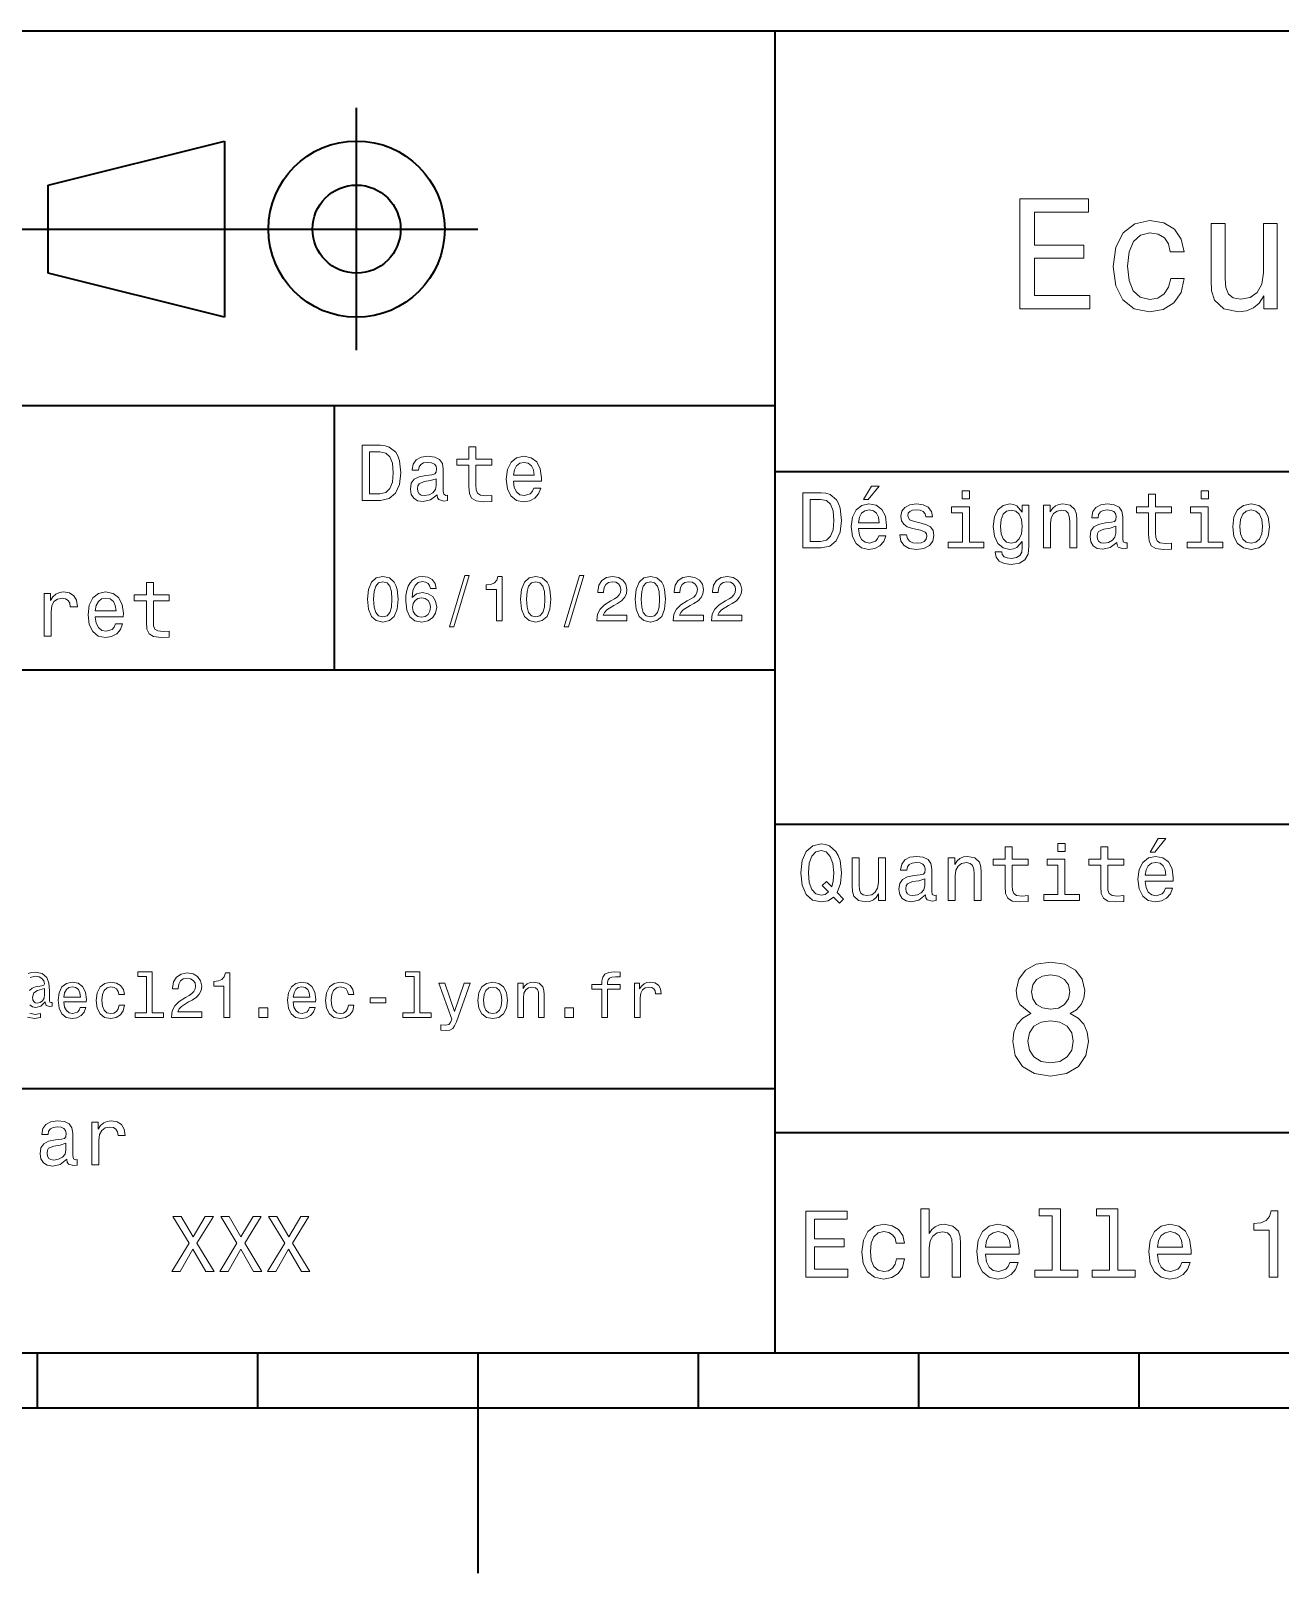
# Model space of a CAD drawing. Extents: x 0 to 297, y 0 to 210.
# Drawn here: x 128.2 to 184.9, y 0 to 70 of the extents above; entities that cross this region are included whole.
import ezdxf

# ---------------------------------------------------------------- set-up
doc = ezdxf.new("R2010")
doc.units = 0

msp = doc.modelspace()

# ---------------------------------------------------------------- linework, layer by layer
at = {"color": 7, "lineweight": 35}
for p, q in [((97, 70), (287, 70)), ((162, 10), (162, 70)), ((127.5, 61), (148.5, 61)), ((97, 53), (162, 53)), ((162, 50), (287, 50)), ((97, 41), (162, 41)), ((162, 34), (287, 34)), ((97, 22), (162, 22)), ((162, 20), (287, 20)), ((10, 10), (287, 10)), ((97, 10), (287, 10)), ((98.5, 7.5), (198.5, 7.5))]:
    msp.add_line(p, q, dxfattribs=at)
at = {"color": 7, "lineweight": 35, "ltscale": 0.275}
msp.add_line((143, 55.5), (143, 66.5), dxfattribs=at)
at = {"color": 7, "lineweight": 35, "ltscale": 0.206155}
for p, q in [((129, 63), (137, 65)), ((137, 57), (129, 59))]:
    msp.add_line(p, q, dxfattribs=at)
at = {"color": 7, "lineweight": 35, "ltscale": 0.2}
msp.add_line((137, 65), (137, 57), dxfattribs=at)
at = {"color": 7, "lineweight": 35, "ltscale": 0.1}
msp.add_line((129, 59), (129, 63), dxfattribs=at)
at = {"color": 7, "lineweight": 35, "ltscale": 0.3}
msp.add_line((142, 41), (142, 53), dxfattribs=at)
at = {"color": 7, "lineweight": 35, "ltscale": 0.0625}
for p, q in [((128.5, 10), (128.5, 7.5)), ((138.5, 10), (138.5, 7.5)), ((158.5, 10), (158.5, 7.5)), ((168.5, 10), (168.5, 7.5)), ((178.5, 10), (178.5, 7.5))]:
    msp.add_line(p, q, dxfattribs=at)
at = {"color": 7, "lineweight": 35, "ltscale": 0.25}
msp.add_line((148.5, 10), (148.5, 0), dxfattribs=at)
at = {"color": 7, "lineweight": 13}
for points in [[(173.109512, 57.381123), (176.279541, 57.381123), (176.279541, 57.986309), (173.772339, 57.986309), (173.772339, 59.679394), (176.005768, 59.679394), (176.005768, 60.277374), (173.772339, 60.277374), (173.772339, 61.775936), (176.221893, 61.775936), (176.221893, 62.381123), (173.109512, 62.381123)], [(179.932281, 59.967579), (180.559082, 59.967579), (180.429398, 60.543945), (180.119598, 60.997837), (179.636887, 61.278816), (179.010086, 61.386887), (178.318436, 61.242794), (177.792511, 60.839336), (177.46109, 60.183716), (177.345825, 59.304752), (177.453888, 58.432995), (177.778091, 57.78458), (178.289627, 57.381123), (178.988464, 57.244236), (179.608063, 57.352303), (180.090775, 57.6549), (180.42218, 58.130402), (180.566284, 58.764408), (179.96109, 58.764408), (179.853027, 58.36095), (179.651291, 58.058357), (179.363113, 57.871037), (179.010086, 57.8134), (178.570602, 57.907059), (178.253601, 58.195244), (178.059082, 58.663544), (177.994232, 59.326366), (178.059082, 59.974781), (178.260803, 60.443081), (178.585007, 60.731266), (179.010086, 60.83213), (179.38472, 60.767288), (179.66571, 60.601585), (179.853027, 60.327808)], [(184.788177, 61.25), (184.154175, 61.25), (184.154175, 59.016571), (184.082123, 58.497837), (183.873199, 58.123196), (183.548996, 57.892651), (183.123917, 57.820602), (182.785294, 57.878242), (182.569168, 58.051151), (182.446686, 58.346542), (182.417862, 58.764408), (182.417862, 61.25), (181.783859, 61.25), (181.783859, 58.706772), (181.805481, 58.195244), (181.942368, 57.770172), (182.360229, 57.381123), (183.030258, 57.244236), (183.390488, 57.294666), (183.700287, 57.424351), (183.966858, 57.647694), (184.182999, 57.971901), (184.182999, 57.381123), (184.788177, 57.381123)], [(144.080688, 51.190563), (143.248566, 51.190563), (143.248566, 48.690563), (144.080688, 48.690563), (144.473343, 48.769814), (144.765137, 49.011169), (144.945251, 49.40382), (145.010086, 49.940563), (144.952454, 50.488113), (144.880402, 50.70425), (144.779541, 50.877163), (144.487747, 51.111313), (144.296829, 51.168949)], [(148.100861, 50.289986), (148.100861, 49.320965), (148.122482, 49.007565), (148.223343, 48.791428), (148.425079, 48.665348), (148.767288, 48.62212), (149.141937, 48.640129), (149.141937, 48.913906), (148.868149, 48.892292), (148.619598, 48.921112), (148.486313, 49.011169), (148.42868, 49.162464), (148.417862, 49.375), (148.417862, 50.289986), (149.141937, 50.289986), (149.141937, 50.560158), (148.417862, 50.560158), (148.417862, 51.125721), (148.100861, 51.125721), (148.100861, 50.560158), (147.553314, 50.560158), (147.553314, 50.289986)], [(144.055481, 50.891571), (144.329254, 50.837536), (144.516571, 50.671829), (144.628235, 50.376442), (144.664261, 49.940563), (144.624634, 49.519093), (144.51297, 49.223705), (144.322052, 49.047192), (144.055481, 48.989555), (143.583572, 48.989555), (143.583572, 50.891571)], [(146.656342, 48.942726), (146.656342, 48.931919), (146.674347, 48.809441), (146.728394, 48.722984), (146.955338, 48.654541), (147.131851, 48.683357), (147.131851, 48.928314), (147.056198, 48.917507), (146.955338, 48.96434), (146.937317, 49.108429), (146.937317, 50.109871), (146.894089, 50.365635), (146.768005, 50.54575), (146.548264, 50.65382), (146.23848, 50.693443), (145.935883, 50.650219), (145.71254, 50.52774), (145.572052, 50.336815), (145.525223, 50.084656), (145.525223, 50.063042), (145.809799, 50.063042), (145.835022, 50.21434), (145.914261, 50.322407), (146.043945, 50.387249), (146.227661, 50.412464), (146.404175, 50.394455), (146.530258, 50.34042), (146.605911, 50.246758), (146.631119, 50.117077), (146.616714, 49.965778), (146.559082, 49.890129), (146.414978, 49.854107), (146.144806, 49.825291), (145.835022, 49.760448), (145.61528, 49.645176), (145.485596, 49.465057), (145.445969, 49.19849), (145.481995, 48.960735), (145.593658, 48.784222), (145.773773, 48.67255), (146.022339, 48.632927), (146.357346, 48.708576)], [(150.121765, 49.565922), (151.389771, 49.565922), (151.393372, 49.713619), (151.335739, 50.127884), (151.177231, 50.437683), (150.925079, 50.625), (150.590057, 50.693443), (150.262253, 50.621399), (150.010086, 50.41967), (149.847977, 50.091862), (149.790344, 49.659584), (149.844376, 49.216499), (150.006485, 48.892292), (150.255051, 48.690563), (150.579254, 48.62212), (150.860229, 48.668949), (151.090775, 48.791428), (151.260086, 48.98595), (151.357346, 49.245319), (151.043945, 49.245319), (150.979111, 49.101227), (150.885452, 48.993156), (150.618881, 48.9067), (150.413544, 48.946327), (150.258652, 49.072407), (150.157776, 49.27774), (150.121765, 49.555115)], [(150.121765, 49.832493), (150.161377, 50.081055), (150.258652, 50.264771), (150.406342, 50.376442), (150.600861, 50.416069), (150.791794, 50.376442), (150.939484, 50.264771), (151.029541, 50.081055), (151.061966, 49.832493)], [(146.620316, 49.367798), (146.577087, 49.180477), (146.461823, 49.036385), (146.28891, 48.942726), (146.07637, 48.910305), (145.939484, 48.928314), (145.842224, 48.98595), (145.780975, 49.086815), (145.76297, 49.227306), (145.777374, 49.353386), (145.835022, 49.443443), (146.065567, 49.544312), (146.357346, 49.587536), (146.620316, 49.673992)], [(164.080688, 49.030979), (163.248566, 49.030979), (163.248566, 46.530979), (164.080688, 46.530979), (164.473343, 46.610229), (164.765137, 46.851585), (164.945251, 47.244236), (165.010086, 47.780979), (164.952454, 48.328529), (164.880402, 48.544666), (164.779541, 48.717579), (164.487747, 48.951729), (164.296829, 49.009365)], [(166.004318, 48.728386), (166.216858, 48.728386), (166.717575, 49.340778), (166.364548, 49.340778)], [(170.824203, 49.117435), (170.489197, 49.117435), (170.489197, 48.757202), (170.824203, 48.757202)], [(181.667145, 49.117435), (181.332138, 49.117435), (181.332138, 48.757202), (181.667145, 48.757202)], [(164.055481, 48.731987), (164.329254, 48.677952), (164.516571, 48.512245), (164.628235, 48.216858), (164.664261, 47.780979), (164.624634, 47.359509), (164.51297, 47.064121), (164.322052, 46.887608), (164.055481, 46.829971), (163.583572, 46.829971), (163.583572, 48.731987)], [(165.784576, 47.406338), (167.052597, 47.406338), (167.056198, 47.554035), (166.998566, 47.9683), (166.840057, 48.278099), (166.587891, 48.465416), (166.252884, 48.533859), (165.925079, 48.461815), (165.672913, 48.260086), (165.510803, 47.932278), (165.453171, 47.5), (165.507202, 47.056915), (165.669312, 46.732708), (165.917862, 46.530979), (166.242081, 46.462536), (166.523056, 46.509365), (166.753601, 46.631844), (166.922913, 46.826366), (167.020172, 47.085735), (166.706772, 47.085735), (166.641937, 46.941643), (166.548264, 46.833572), (166.281708, 46.747116), (166.07637, 46.786743), (165.921463, 46.912823), (165.820602, 47.118156), (165.784576, 47.395531)], [(168.623199, 47.658501), (168.317001, 47.730545), (168.090057, 47.8134), (168.014404, 47.982708), (168.036026, 48.101585), (168.111664, 48.188038), (168.234146, 48.242073), (168.41066, 48.263687), (168.579971, 48.242073), (168.713257, 48.177231), (168.799713, 48.079971), (168.835739, 47.950287), (169.145538, 47.950287), (169.145538, 47.957493), (169.091492, 48.191643), (168.943802, 48.375359), (168.713257, 48.490635), (168.41066, 48.533859), (168.104462, 48.490635), (167.881119, 48.371758), (167.740631, 48.195244), (167.697403, 47.971901), (167.729828, 47.755764), (167.830688, 47.604465), (167.996399, 47.496399), (168.237747, 47.42075), (168.590775, 47.334293), (168.806915, 47.244236), (168.864548, 47.172188), (168.886169, 47.064121), (168.853745, 46.930836), (168.767288, 46.829971), (168.626801, 46.765129), (168.439484, 46.743515), (168.241348, 46.765129), (168.09726, 46.840778), (168, 46.963257), (167.960373, 47.132565), (167.654175, 47.132565), (167.704605, 46.844379), (167.85231, 46.635445), (168.086456, 46.509365), (168.41066, 46.462536), (168.749283, 46.509365), (168.997833, 46.635445), (169.149139, 46.837173), (169.203171, 47.100143), (169.163544, 47.327087), (169.05188, 47.481987), (168.868149, 47.582851)], [(170.8134, 46.79755), (170.8134, 48.400574), (169.999283, 48.400574), (169.999283, 48.130402), (170.496399, 48.130402), (170.496399, 46.79755), (169.847977, 46.79755), (169.847977, 46.530979), (171.469025, 46.530979), (171.469025, 46.79755)], [(173.518738, 46.617435), (173.518738, 48.465416), (173.216141, 48.465416), (173.216141, 48.152016), (172.967575, 48.4366), (172.816284, 48.508644), (172.646973, 48.533859), (172.340775, 48.461815), (172.103027, 48.260086), (171.94812, 47.935879), (171.894089, 47.5), (171.94812, 47.060516), (172.103027, 46.736309), (172.340775, 46.530979), (172.646973, 46.462536), (172.819885, 46.487751), (172.963974, 46.552593), (173.216141, 46.826366), (173.216141, 46.552593), (173.187317, 46.336456), (173.108063, 46.181557), (172.956772, 46.091499), (172.729828, 46.059078), (172.531708, 46.080692), (172.391205, 46.134727), (172.30835, 46.228386), (172.283142, 46.354465), (171.976944, 46.354465), (171.976944, 46.340057), (172.023773, 46.109509), (172.167862, 45.9366), (172.398407, 45.824928), (172.711823, 45.785301), (173.086456, 45.839336), (173.335022, 45.990635), (173.47551, 46.253601)], [(174.181549, 46.530979), (174.498566, 46.530979), (174.498566, 47.647694), (174.530975, 47.903458), (174.635452, 48.090778), (174.797546, 48.206051), (175.013687, 48.249279), (175.1866, 48.213257), (175.294662, 48.115993), (175.348709, 47.953888), (175.366714, 47.737751), (175.366714, 46.530979), (175.683716, 46.530979), (175.683716, 47.802593), (175.669312, 48.058357), (175.604462, 48.270893), (175.391937, 48.465416), (175.060516, 48.533859), (174.876801, 48.508644), (174.721909, 48.440201), (174.588623, 48.324928), (174.484146, 48.170029), (174.484146, 48.465416), (174.181549, 48.465416)], [(177.499283, 46.783142), (177.499283, 46.772335), (177.517288, 46.649857), (177.57132, 46.5634), (177.798264, 46.494957), (177.974777, 46.523773), (177.974777, 46.76873), (177.899139, 46.757923), (177.798264, 46.804756), (177.780258, 46.948845), (177.780258, 47.950287), (177.73703, 48.206051), (177.610947, 48.386166), (177.391205, 48.494236), (177.081406, 48.533859), (176.778824, 48.490635), (176.555481, 48.368156), (176.414978, 48.177231), (176.368149, 47.925072), (176.368149, 47.903458), (176.65274, 47.903458), (176.677948, 48.054756), (176.757202, 48.162823), (176.886887, 48.227665), (177.070602, 48.25288), (177.247116, 48.234871), (177.373199, 48.180836), (177.448853, 48.087173), (177.47406, 47.957493), (177.459656, 47.806194), (177.402023, 47.730545), (177.257919, 47.694523), (176.987747, 47.665707), (176.677948, 47.600864), (176.458206, 47.485592), (176.328537, 47.305473), (176.28891, 47.038906), (176.324921, 46.801151), (176.4366, 46.624638), (176.616714, 46.512966), (176.86528, 46.473343), (177.200287, 46.548992)], [(178.943802, 48.130402), (178.943802, 47.161381), (178.965424, 46.84798), (179.066284, 46.631844), (179.268005, 46.505764), (179.610229, 46.462536), (179.984863, 46.480545), (179.984863, 46.754322), (179.71109, 46.732708), (179.46254, 46.761528), (179.329254, 46.851585), (179.271606, 47.00288), (179.260803, 47.215416), (179.260803, 48.130402), (179.984863, 48.130402), (179.984863, 48.400574), (179.260803, 48.400574), (179.260803, 48.966137), (178.943802, 48.966137), (178.943802, 48.400574), (178.396255, 48.400574), (178.396255, 48.130402)], [(181.656342, 46.79755), (181.656342, 48.400574), (180.842224, 48.400574), (180.842224, 48.130402), (181.33934, 48.130402), (181.33934, 46.79755), (180.690918, 46.79755), (180.690918, 46.530979), (182.311966, 46.530979), (182.311966, 46.79755)], [(182.762253, 47.496399), (182.819885, 47.056915), (182.985596, 46.732708), (183.248566, 46.530979), (183.601593, 46.462536), (183.951004, 46.530979), (184.213974, 46.729107), (184.379684, 47.053314), (184.440918, 47.496399), (184.379684, 47.935879), (184.213974, 48.263687), (183.951004, 48.461815), (183.601593, 48.533859), (183.248566, 48.461815), (182.985596, 48.260086), (182.819885, 47.935879)], [(165.784576, 47.672909), (165.824203, 47.921471), (165.921463, 48.105186), (166.069168, 48.216858), (166.263687, 48.256485), (166.454605, 48.216858), (166.60231, 48.105186), (166.692368, 47.921471), (166.724777, 47.672909)], [(172.221909, 47.5), (172.254318, 47.820606), (172.351593, 48.058357), (172.502884, 48.198845), (172.704605, 48.249279), (172.917145, 48.198845), (173.075653, 48.058357), (173.172913, 47.820606), (173.208939, 47.5), (173.172913, 47.172188), (173.075653, 46.938038), (172.917145, 46.793949), (172.704605, 46.747116), (172.502884, 46.793949), (172.351593, 46.938038), (172.254318, 47.175793)], [(183.086456, 47.5), (183.118881, 47.824207), (183.219742, 48.058357), (183.381851, 48.20245), (183.601593, 48.25288), (183.817719, 48.20245), (183.979828, 48.061958), (184.080688, 47.824207), (184.116714, 47.5), (184.080688, 47.172188), (183.979828, 46.934437), (183.817719, 46.790344), (183.601593, 46.743515), (183.381851, 46.790344), (183.219742, 46.934437), (183.118881, 47.172188)], [(177.463257, 47.208214), (177.420029, 47.020893), (177.304749, 46.876801), (177.131851, 46.783142), (176.919312, 46.750721), (176.782425, 46.76873), (176.68515, 46.826366), (176.623917, 46.927231), (176.605911, 47.067722), (176.620316, 47.193802), (176.677948, 47.283859), (176.908508, 47.384727), (177.200287, 47.427952), (177.463257, 47.514408)], [(133.46109, 44.130402), (133.46109, 43.161381), (133.482712, 42.84798), (133.583572, 42.631844), (133.785309, 42.505764), (134.127533, 42.462536), (134.502167, 42.480545), (134.502167, 42.754322), (134.228394, 42.732708), (133.979828, 42.761528), (133.846542, 42.851585), (133.78891, 43.00288), (133.778107, 43.215416), (133.778107, 44.130402), (134.502167, 44.130402), (134.502167, 44.400574), (133.778107, 44.400574), (133.778107, 44.966137), (133.46109, 44.966137), (133.46109, 44.400574), (132.913544, 44.400574), (132.913544, 44.130402)], [(143.498566, 44.201729), (143.541794, 43.749279), (143.677231, 43.426514), (143.893372, 43.230549), (144.193085, 43.167149), (144.489914, 43.230549), (144.706055, 43.426514), (144.838623, 43.749279), (144.884735, 44.201729), (144.838623, 44.651299), (144.783859, 44.829971), (144.706055, 44.976948), (144.489914, 45.172913), (144.193085, 45.239193), (143.893372, 45.172913), (143.677231, 44.974064), (143.541794, 44.651299)], [(143.775223, 44.201729), (143.798279, 44.550434), (143.870316, 44.801155), (144, 44.948128), (144.193085, 45), (144.383286, 44.948128), (144.51297, 44.801155), (144.585022, 44.550434), (144.608078, 44.201729), (144.585022, 43.850143), (144.51297, 43.599426), (144.383286, 43.45245), (144.193085, 43.403458), (144, 43.45245), (143.870316, 43.599426), (143.798279, 43.850143)], [(146.619598, 44.685879), (146.56485, 44.919308), (146.438049, 45.09222), (146.242081, 45.201729), (145.98848, 45.239193), (145.818451, 45.219021), (145.671478, 45.164265), (145.541794, 45.074928), (145.432281, 44.948128), (145.345825, 44.789627), (145.282425, 44.596542), (145.242081, 44.368877), (145.230545, 44.112392), (145.276657, 43.703171), (145.417877, 43.406342), (145.645538, 43.227665), (145.956772, 43.167149), (146.236313, 43.219021), (146.44957, 43.354469), (146.587906, 43.567726), (146.636887, 43.838619), (146.587906, 44.112392), (146.455338, 44.322769), (146.250732, 44.455334), (145.997116, 44.501442), (145.723343, 44.443806), (145.518738, 44.279541), (145.561966, 44.596542), (145.65419, 44.824207), (145.795395, 44.959656), (145.991364, 45.005764), (146.135452, 44.982712), (146.244965, 44.922192), (146.317001, 44.821327), (146.354477, 44.685879)], [(147.213257, 42.956772), (147.412109, 42.956772), (148.109512, 45.279541), (147.907791, 45.279541)], [(149.345825, 43.224785), (149.608078, 43.224785), (149.608078, 45.239193), (149.412109, 45.239193), (149.360229, 45.0634), (149.256485, 44.945248), (149.097992, 44.876083), (148.878967, 44.853027), (148.878967, 44.648415), (149.345825, 44.648415)], [(150.438049, 44.201729), (150.481277, 43.749279), (150.616714, 43.426514), (150.832855, 43.230549), (151.132568, 43.167149), (151.429398, 43.230549), (151.645538, 43.426514), (151.778107, 43.749279), (151.824219, 44.201729), (151.778107, 44.651299), (151.723343, 44.829971), (151.645538, 44.976948), (151.429398, 45.172913), (151.132568, 45.239193), (150.832855, 45.172913), (150.616714, 44.974064), (150.481277, 44.651299)], [(150.714706, 44.201729), (150.737762, 44.550434), (150.809799, 44.801155), (150.939484, 44.948128), (151.132568, 45), (151.322769, 44.948128), (151.452454, 44.801155), (151.524506, 44.550434), (151.547562, 44.201729), (151.524506, 43.850143), (151.452454, 43.599426), (151.322769, 43.45245), (151.132568, 43.403458), (150.939484, 43.45245), (150.809799, 43.599426), (150.737762, 43.850143)], [(152.417877, 42.956772), (152.616714, 42.956772), (153.314133, 45.279541), (153.112396, 45.279541)], [(153.899139, 43.224785), (155.273773, 43.224785), (155.273773, 43.472622), (154.187317, 43.472622), (154.247849, 43.60807), (154.351593, 43.720463), (154.671478, 43.925072), (154.841507, 44.011528), (155.031708, 44.135448), (155.167145, 44.279541), (155.244965, 44.44957), (155.273773, 44.642651), (155.224792, 44.884727), (155.08934, 45.074928), (154.881851, 45.195965), (154.613831, 45.239193), (154.337173, 45.190201), (154.126801, 45.054756), (153.991364, 44.838619), (153.945251, 44.553314), (153.945251, 44.51297), (154.207504, 44.51297), (154.207504, 44.536022), (154.233429, 44.731991), (154.311249, 44.876083), (154.435165, 44.9683), (154.599426, 45), (154.766571, 44.971184), (154.890488, 44.899136), (154.971191, 44.786743), (155, 44.645535), (154.979828, 44.51297), (154.925079, 44.400578), (154.832855, 44.302593), (154.706055, 44.216141), (154.536026, 44.12392), (154.253601, 43.945248), (154.054764, 43.755043), (153.9366, 43.524498), (153.899139, 43.233429)], [(155.642654, 44.201729), (155.685883, 43.749279), (155.821335, 43.426514), (156.037476, 43.230549), (156.337173, 43.167149), (156.634003, 43.230549), (156.850143, 43.426514), (156.982712, 43.749279), (157.028824, 44.201729), (156.982712, 44.651299), (156.927963, 44.829971), (156.850143, 44.976948), (156.634003, 45.172913), (156.337173, 45.239193), (156.037476, 45.172913), (155.821335, 44.974064), (155.685883, 44.651299)], [(155.919312, 44.201729), (155.942368, 44.550434), (156.01442, 44.801155), (156.144104, 44.948128), (156.337173, 45), (156.527374, 44.948128), (156.657059, 44.801155), (156.729111, 44.550434), (156.752167, 44.201729), (156.729111, 43.850143), (156.657059, 43.599426), (156.527374, 43.45245), (156.337173, 43.403458), (156.144104, 43.45245), (156.01442, 43.599426), (155.942368, 43.850143)], [(157.368881, 43.224785), (158.743515, 43.224785), (158.743515, 43.472622), (157.657059, 43.472622), (157.71759, 43.60807), (157.821335, 43.720463), (158.14122, 43.925072), (158.311249, 44.011528), (158.50145, 44.135448), (158.636887, 44.279541), (158.714706, 44.44957), (158.743515, 44.642651), (158.694534, 44.884727), (158.559082, 45.074928), (158.351593, 45.195965), (158.083572, 45.239193), (157.806915, 45.190201), (157.596542, 45.054756), (157.461105, 44.838619), (157.414993, 44.553314), (157.414993, 44.51297), (157.677231, 44.51297), (157.677231, 44.536022), (157.703171, 44.731991), (157.780991, 44.876083), (157.904907, 44.9683), (158.069168, 45), (158.236313, 44.971184), (158.360229, 44.899136), (158.440918, 44.786743), (158.469742, 44.645535), (158.44957, 44.51297), (158.394821, 44.400578), (158.302597, 44.302593), (158.175797, 44.216141), (158.005768, 44.12392), (157.723343, 43.945248), (157.524506, 43.755043), (157.406342, 43.524498), (157.368881, 43.233429)], [(159.103745, 43.224785), (160.478394, 43.224785), (160.478394, 43.472622), (159.391937, 43.472622), (159.452454, 43.60807), (159.556198, 43.720463), (159.876083, 43.925072), (160.046112, 44.011528), (160.236313, 44.135448), (160.371765, 44.279541), (160.44957, 44.44957), (160.478394, 44.642651), (160.429398, 44.884727), (160.293945, 45.074928), (160.086456, 45.195965), (159.818451, 45.239193), (159.541794, 45.190201), (159.331421, 45.054756), (159.195969, 44.838619), (159.149857, 44.553314), (159.149857, 44.51297), (159.412109, 44.51297), (159.412109, 44.536022), (159.438049, 44.731991), (159.515854, 44.876083), (159.639771, 44.9683), (159.804031, 45), (159.971191, 44.971184), (160.095108, 44.899136), (160.175797, 44.786743), (160.20462, 44.645535), (160.184448, 44.51297), (160.129684, 44.400578), (160.037476, 44.302593), (159.91066, 44.216141), (159.740631, 44.12392), (159.458221, 43.945248), (159.259369, 43.755043), (159.14122, 43.524498), (159.103745, 43.233429)], [(128.817734, 42.530979), (129.134735, 42.530979), (129.134735, 43.636887), (129.167145, 43.903458), (129.26442, 44.094379), (129.422913, 44.209652), (129.635452, 44.249279), (129.793945, 44.224064), (129.912827, 44.152016), (129.984879, 44.029537), (130.010086, 43.863831), (130.330688, 43.863831), (130.287476, 44.155621), (130.168594, 44.364552), (129.970459, 44.490635), (129.700287, 44.533859), (129.516571, 44.505043), (129.358078, 44.432995), (129.21759, 44.310516), (129.105911, 44.144814), (129.105911, 44.465416), (128.817734, 44.465416)], [(131.144821, 43.406338), (132.412827, 43.406338), (132.416428, 43.554035), (132.358795, 43.9683), (132.200287, 44.278099), (131.948135, 44.465416), (131.613113, 44.533859), (131.285309, 44.461815), (131.033142, 44.260086), (130.871048, 43.932278), (130.8134, 43.5), (130.867432, 43.056915), (131.029541, 42.732708), (131.278107, 42.530979), (131.60231, 42.462536), (131.883286, 42.509365), (132.113831, 42.631844), (132.283142, 42.826366), (132.380402, 43.085735), (132.067017, 43.085735), (132.002167, 42.941643), (131.908508, 42.833572), (131.641937, 42.747116), (131.4366, 42.786743), (131.281708, 42.912823), (131.180847, 43.118156), (131.144821, 43.395531)], [(131.144821, 43.672909), (131.184448, 43.921471), (131.281708, 44.105186), (131.429398, 44.216858), (131.623932, 44.256485), (131.81485, 44.216858), (131.96254, 44.105186), (132.052597, 43.921471), (132.085022, 43.672909)], [(146.357361, 43.835735), (146.325653, 43.654179), (146.244965, 43.51585), (146.11528, 43.423634), (145.953888, 43.394814), (145.783859, 43.423634), (145.65419, 43.51297), (145.570602, 43.651299), (145.544678, 43.832855), (145.573486, 44.011528), (145.65419, 44.146976), (145.786743, 44.233429), (145.965424, 44.265129), (146.121048, 44.233429), (146.244965, 44.149857), (146.325653, 44.014412)], [(164.642654, 30.685879), (164.916428, 30.401297), (165.107346, 30.592218), (164.811966, 30.894812), (164.963257, 31.305475), (165.010086, 31.780979), (164.941635, 32.339336), (164.862396, 32.56628), (164.757919, 32.753601), (164.46254, 33.009365), (164.282425, 33.074207), (164.08429, 33.099422), (163.702454, 33.009365), (163.41066, 32.757202), (163.223343, 32.342937), (163.158508, 31.780979), (163.223343, 31.219019), (163.407059, 30.804754), (163.698853, 30.54899), (164.08429, 30.462536), (164.39769, 30.520172)], [(172.438034, 32.130402), (172.438034, 31.161383), (172.459656, 30.847982), (172.560516, 30.631844), (172.762253, 30.505762), (173.104462, 30.462536), (173.479111, 30.480547), (173.479111, 30.754322), (173.205338, 30.732708), (172.956772, 30.761526), (172.823486, 30.851583), (172.765854, 31.002882), (172.755035, 31.215418), (172.755035, 32.130402), (173.479111, 32.130402), (173.479111, 32.400574), (172.755035, 32.400574), (172.755035, 32.966137), (172.438034, 32.966137), (172.438034, 32.400574), (171.890488, 32.400574), (171.890488, 32.130402)], [(175.161377, 33.117435), (174.82637, 33.117435), (174.82637, 32.757202), (175.161377, 32.757202)], [(176.775223, 32.130402), (176.775223, 31.161383), (176.796829, 30.847982), (176.89769, 30.631844), (177.099426, 30.505762), (177.44165, 30.462536), (177.816284, 30.480547), (177.816284, 30.754322), (177.542511, 30.732708), (177.293945, 30.761526), (177.16066, 30.851583), (177.103027, 31.002882), (177.092224, 31.215418), (177.092224, 32.130402), (177.816284, 32.130402), (177.816284, 32.400574), (177.092224, 32.400574), (177.092224, 32.966137), (176.775223, 32.966137), (176.775223, 32.400574), (176.227661, 32.400574), (176.227661, 32.130402)], [(179.015854, 32.728386), (179.228394, 32.728386), (179.729111, 33.340778), (179.376083, 33.340778)], [(164.41571, 30.916426), (164.260803, 30.801151), (164.08429, 30.765129), (163.850143, 30.829971), (163.666428, 31.024494), (163.543945, 31.341497), (163.504318, 31.780979), (163.543945, 32.216858), (163.662827, 32.537464), (163.846542, 32.731987), (164.08429, 32.80043), (164.318451, 32.731987), (164.502167, 32.533859), (164.621033, 32.213257), (164.664261, 31.780979), (164.631851, 31.40634), (164.5634, 31.150576), (164.329254, 31.395533), (164.13472, 31.211815)], [(166.998566, 32.465416), (166.681549, 32.465416), (166.681549, 31.348703), (166.645538, 31.089336), (166.541061, 30.902016), (166.378967, 30.786743), (166.166428, 30.750719), (165.997116, 30.779539), (165.889053, 30.865993), (165.827805, 31.013687), (165.8134, 31.222622), (165.8134, 32.465416), (165.496399, 32.465416), (165.496399, 31.193804), (165.507202, 30.93804), (165.575653, 30.725504), (165.784576, 30.530979), (166.119598, 30.462536), (166.299713, 30.487751), (166.454605, 30.552593), (166.587891, 30.664265), (166.695969, 30.826368), (166.695969, 30.530979), (166.998566, 30.530979)], [(168.824921, 30.78314), (168.824921, 30.772333), (168.842941, 30.649855), (168.896973, 30.5634), (169.123917, 30.494957), (169.30043, 30.523775), (169.30043, 30.768732), (169.224777, 30.757925), (169.123917, 30.804754), (169.105911, 30.948847), (169.105911, 31.950287), (169.062683, 32.206051), (168.9366, 32.386166), (168.716858, 32.494236), (168.407059, 32.533859), (168.104462, 32.490635), (167.881119, 32.368156), (167.740631, 32.177231), (167.693802, 31.925072), (167.693802, 31.903458), (167.978394, 31.903458), (168.003601, 32.054756), (168.082855, 32.162823), (168.21254, 32.227665), (168.396255, 32.25288), (168.572769, 32.234871), (168.698853, 32.180836), (168.77449, 32.087173), (168.799713, 31.957493), (168.785309, 31.806194), (168.727661, 31.730547), (168.583572, 31.694523), (168.3134, 31.665705), (168.003601, 31.600864), (167.783859, 31.48559), (167.654175, 31.305475), (167.614548, 31.038904), (167.650574, 30.801151), (167.762253, 30.62464), (167.942368, 30.512968), (168.190918, 30.473343), (168.52594, 30.54899)], [(169.844376, 30.530979), (170.161377, 30.530979), (170.161377, 31.647694), (170.193802, 31.903458), (170.298279, 32.090778), (170.460373, 32.206051), (170.676514, 32.249279), (170.849426, 32.213257), (170.957489, 32.115993), (171.011536, 31.95389), (171.029541, 31.737751), (171.029541, 30.530979), (171.346542, 30.530979), (171.346542, 31.802593), (171.332138, 32.058357), (171.267288, 32.270893), (171.054749, 32.465416), (170.723343, 32.533859), (170.539627, 32.508644), (170.38472, 32.440201), (170.251434, 32.324928), (170.146973, 32.170029), (170.146973, 32.465416), (169.844376, 32.465416)], [(175.150574, 30.79755), (175.150574, 32.400574), (174.336456, 32.400574), (174.336456, 32.130402), (174.833572, 32.130402), (174.833572, 30.79755), (174.185165, 30.79755), (174.185165, 30.530979), (175.806198, 30.530979), (175.806198, 30.79755)], [(178.796112, 31.40634), (180.064117, 31.40634), (180.067719, 31.554033), (180.010086, 31.9683), (179.851593, 32.278099), (179.599426, 32.465416), (179.264404, 32.533859), (178.9366, 32.461815), (178.684433, 32.260086), (178.522339, 31.932276), (178.464691, 31.5), (178.518738, 31.056915), (178.680832, 30.732708), (178.929398, 30.530979), (179.253601, 30.462536), (179.534576, 30.509365), (179.765137, 30.631844), (179.934433, 30.826368), (180.031708, 31.085733), (179.718292, 31.085733), (179.653458, 30.941643), (179.559799, 30.833572), (179.293228, 30.747118), (179.087891, 30.786743), (178.932999, 30.912823), (178.832138, 31.118155), (178.796112, 31.395533)], [(178.796112, 31.672911), (178.835739, 31.921469), (178.932999, 32.105186), (179.080688, 32.216858), (179.275208, 32.256485), (179.466141, 32.216858), (179.613831, 32.105186), (179.703888, 31.921469), (179.736313, 31.672911)], [(168.78891, 31.208212), (168.745682, 31.020893), (168.630402, 30.876801), (168.457489, 30.78314), (168.244965, 30.750719), (168.108063, 30.768732), (168.010803, 30.826368), (167.94957, 30.927233), (167.931549, 31.067722), (167.945969, 31.193804), (168.003601, 31.283861), (168.234146, 31.384726), (168.52594, 31.427954), (168.78891, 31.514408)], [(173.606628, 25.394814), (173.239182, 25.193085), (172.98703, 24.912104), (172.828522, 24.559078), (172.778091, 24.134007), (172.893372, 23.492796), (173.224777, 22.995678), (173.765121, 22.678675), (174.5, 22.556196), (175.227661, 22.678675), (175.768005, 22.995678), (176.099411, 23.492796), (176.221893, 24.134007), (176.164261, 24.559078), (176.012955, 24.912104), (175.753601, 25.193085), (175.393372, 25.394814), (175.681549, 25.567724), (175.883286, 25.805475), (176.005753, 26.09366), (176.048981, 26.446686), (175.933716, 26.958214), (175.631119, 27.368877), (175.141205, 27.635447), (174.5, 27.736313), (173.851578, 27.635447), (173.361664, 27.368877), (173.051865, 26.958214), (172.943802, 26.446686), (172.979828, 26.09366), (173.102295, 25.805475)], [(129.720459, 25.925074), (130.734879, 25.925074), (130.737762, 26.043228), (130.69165, 26.374641), (130.56485, 26.622478), (130.363113, 26.772335), (130.095108, 26.827091), (129.832855, 26.769453), (129.631134, 26.60807), (129.50145, 26.345821), (129.455338, 26), (129.498566, 25.645535), (129.62825, 25.386168), (129.827087, 25.224785), (130.086456, 25.170031), (130.311249, 25.207495), (130.495682, 25.305477), (130.631134, 25.461096), (130.708939, 25.668589), (130.458221, 25.668589), (130.406342, 25.553314), (130.331421, 25.46686), (130.118164, 25.397696), (129.953888, 25.429396), (129.829971, 25.53026), (129.749283, 25.694525), (129.720459, 25.916428)], [(129.720459, 26.138329), (129.752167, 26.337177), (129.829971, 26.48415), (129.948135, 26.573488), (130.103745, 26.605188), (130.256485, 26.573488), (130.374634, 26.48415), (130.446686, 26.337177), (130.472626, 26.138329)], [(132.219025, 26.259367), (132.469742, 26.259367), (132.417877, 26.489914), (132.293945, 26.671471), (132.100861, 26.783863), (131.850143, 26.827091), (131.573486, 26.769453), (131.363113, 26.60807), (131.23056, 26.345821), (131.184448, 25.994238), (131.227661, 25.645535), (131.357361, 25.386168), (131.561966, 25.224785), (131.841507, 25.170031), (132.08934, 25.213257), (132.282425, 25.334295), (132.414993, 25.524496), (132.472626, 25.778099), (132.23056, 25.778099), (132.187317, 25.616716), (132.106628, 25.495678), (131.991364, 25.42075), (131.850143, 25.397696), (131.674347, 25.43516), (131.547546, 25.550434), (131.469742, 25.737753), (131.443817, 26.002882), (131.469742, 26.262249), (131.55043, 26.449568), (131.680115, 26.564842), (131.850143, 26.605188), (132, 26.579252), (132.112396, 26.51297), (132.187317, 26.40346)], [(133.472626, 27.080692), (133.472626, 25.438042), (132.951019, 25.438042), (132.951019, 25.224785), (134.244965, 25.224785), (134.244965, 25.438042), (133.726227, 25.438042), (133.726227, 27.293949), (133.074936, 27.293949), (133.074936, 27.080692)], [(134.596542, 25.224785), (135.971191, 25.224785), (135.971191, 25.472624), (134.884735, 25.472624), (134.945251, 25.60807), (135.048996, 25.720463), (135.368881, 25.925074), (135.53891, 26.011528), (135.729111, 26.135448), (135.864563, 26.279539), (135.942368, 26.449568), (135.971191, 26.642653), (135.922195, 26.884727), (135.786743, 27.074928), (135.579254, 27.195967), (135.311249, 27.239193), (135.034592, 27.190203), (134.824219, 27.054756), (134.688766, 26.838617), (134.642654, 26.553314), (134.642654, 26.51297), (134.904907, 26.51297), (134.904907, 26.536024), (134.930847, 26.731989), (135.008652, 26.876081), (135.132568, 26.9683), (135.296829, 27), (135.463989, 26.971182), (135.587906, 26.899136), (135.668594, 26.786745), (135.697418, 26.645535), (135.677246, 26.51297), (135.622482, 26.400578), (135.530273, 26.302595), (135.403458, 26.216139), (135.233429, 26.12392), (134.951019, 25.945246), (134.752167, 25.755045), (134.634003, 25.524496), (134.596542, 25.233431)], [(136.982712, 25.224785), (137.244965, 25.224785), (137.244965, 27.239193), (137.048996, 27.239193), (136.997131, 27.063402), (136.893372, 26.945246), (136.734879, 26.876081), (136.515854, 26.853027), (136.515854, 26.648417), (136.982712, 26.648417)], [(140.129684, 25.925074), (141.144104, 25.925074), (141.146973, 26.043228), (141.100876, 26.374641), (140.974075, 26.622478), (140.772339, 26.772335), (140.504333, 26.827091), (140.242081, 26.769453), (140.040344, 26.60807), (139.910675, 26.345821), (139.864563, 26), (139.907791, 25.645535), (140.037476, 25.386168), (140.236313, 25.224785), (140.495682, 25.170031), (140.720459, 25.207495), (140.904907, 25.305477), (141.040344, 25.461096), (141.118164, 25.668589), (140.867447, 25.668589), (140.815567, 25.553314), (140.740631, 25.46686), (140.52739, 25.397696), (140.363113, 25.429396), (140.239197, 25.53026), (140.158508, 25.694525), (140.129684, 25.916428)], [(140.129684, 26.138329), (140.161392, 26.337177), (140.239197, 26.48415), (140.357361, 26.573488), (140.51297, 26.605188), (140.66571, 26.573488), (140.783875, 26.48415), (140.855911, 26.337177), (140.881851, 26.138329)], [(142.62825, 26.259367), (142.878967, 26.259367), (142.827087, 26.489914), (142.703186, 26.671471), (142.510101, 26.783863), (142.259369, 26.827091), (141.982712, 26.769453), (141.772339, 26.60807), (141.639771, 26.345821), (141.593658, 25.994238), (141.636902, 25.645535), (141.766571, 25.386168), (141.971191, 25.224785), (142.250732, 25.170031), (142.498566, 25.213257), (142.69165, 25.334295), (142.824219, 25.524496), (142.881851, 25.778099), (142.639771, 25.778099), (142.596558, 25.616716), (142.515854, 25.495678), (142.400589, 25.42075), (142.259369, 25.397696), (142.083588, 25.43516), (141.956787, 25.550434), (141.878967, 25.737753), (141.853027, 26.002882), (141.878967, 26.262249), (141.959656, 26.449568), (142.08934, 26.564842), (142.259369, 26.605188), (142.409225, 26.579252), (142.521622, 26.51297), (142.596558, 26.40346)], [(145.61673, 27.080692), (145.61673, 25.438042), (145.095108, 25.438042), (145.095108, 25.224785), (146.389053, 25.224785), (146.389053, 25.438042), (145.870331, 25.438042), (145.870331, 27.293949), (145.219025, 27.293949), (145.219025, 27.080692)], [(147.887619, 26.772335), (147.443817, 25.49856), (147.008652, 26.772335), (146.731995, 26.772335), (147.319885, 25.13833), (147.268021, 24.994238), (147.187332, 24.896255), (147.05188, 24.864553), (146.818451, 24.893373), (146.818451, 24.648417), (147.063416, 24.62536), (147.239197, 24.648417), (147.363129, 24.720463), (147.452454, 24.844381), (147.530273, 25.025938), (148.158508, 26.772335)], [(148.507217, 25.99712), (148.553314, 25.645535), (148.685883, 25.386168), (148.896271, 25.224785), (149.17868, 25.170031), (149.458221, 25.224785), (149.668594, 25.383286), (149.801163, 25.642653), (149.850159, 25.99712), (149.801163, 26.348703), (149.668594, 26.610952), (149.458221, 26.769453), (149.17868, 26.827091), (148.896271, 26.769453), (148.685883, 26.60807), (148.553314, 26.348703)], [(148.766571, 26), (148.792511, 26.259367), (148.873199, 26.446688), (149.002899, 26.56196), (149.17868, 26.602306), (149.351593, 26.56196), (149.481277, 26.449568), (149.561966, 26.259367), (149.59079, 26), (149.561966, 25.737753), (149.481277, 25.547552), (149.351593, 25.432278), (149.17868, 25.394814), (149.002899, 25.432278), (148.873199, 25.547552), (148.792511, 25.737753)], [(150.317017, 25.224785), (150.570618, 25.224785), (150.570618, 26.118156), (150.596558, 26.322767), (150.68013, 26.472624), (150.809814, 26.564842), (150.982727, 26.599424), (151.121048, 26.570606), (151.207504, 26.492796), (151.250732, 26.363113), (151.265137, 26.190203), (151.265137, 25.224785), (151.518738, 25.224785), (151.518738, 26.242077), (151.507217, 26.446688), (151.455338, 26.616716), (151.285309, 26.772335), (151.020187, 26.827091), (150.873215, 26.806917), (150.749298, 26.752163), (150.64267, 26.659943), (150.559082, 26.536024), (150.559082, 26.772335), (150.317017, 26.772335)], [(154.138336, 26.504324), (154.138336, 25.224785), (154.391937, 25.224785), (154.391937, 26.504324), (154.968307, 26.504324), (154.968307, 26.720463), (154.391937, 26.720463), (154.391937, 26.815563), (154.412109, 26.930836), (154.478394, 27.008646), (154.59079, 27.054756), (154.752167, 27.072046), (154.968307, 27.06052), (154.968307, 27.279539), (154.694534, 27.293949), (154.446701, 27.268013), (154.273788, 27.190203), (154.170044, 27.054756), (154.138336, 26.861671), (154.138336, 26.720463), (153.674362, 26.720463), (153.674362, 26.504324)], [(155.61673, 25.224785), (155.870331, 25.224785), (155.870331, 26.10951), (155.896271, 26.322767), (155.974075, 26.475506), (156.100876, 26.567724), (156.270905, 26.599424), (156.397705, 26.579252), (156.492798, 26.521614), (156.550446, 26.423632), (156.570618, 26.291067), (156.827103, 26.291067), (156.792511, 26.524496), (156.697418, 26.691643), (156.53891, 26.792507), (156.322784, 26.827091), (156.175812, 26.804035), (156.049011, 26.746399), (155.936615, 26.648417), (155.847275, 26.515852), (155.847275, 26.772335), (155.61673, 26.772335)], [(173.628235, 26.38905), (173.685867, 26.706053), (173.85878, 26.95101), (174.132553, 27.102306), (174.5, 27.159943), (174.860229, 27.102306), (175.134003, 26.95101), (175.306915, 26.706053), (175.37175, 26.38905), (175.306915, 26.064842), (175.134003, 25.812681), (174.860229, 25.646975), (174.5, 25.596542), (174.132553, 25.654179), (173.85878, 25.812681), (173.685867, 26.064842)], [(128.844391, 26.279539), (128.815567, 26.100866), (128.743515, 25.974064), (128.634003, 25.896255), (128.504333, 25.873199), (128.414993, 25.887609), (128.351593, 25.939482), (128.311249, 26.025938), (128.299713, 26.146975), (128.348709, 26.345821), (128.515854, 26.449568), (128.844391, 26.53026)], [(143.625366, 25.884727), (144.322769, 25.884727), (144.322769, 26.112392), (143.625366, 26.112392)], [(138.570618, 25.224785), (138.968307, 25.224785), (138.968307, 25.654181), (138.570618, 25.654181)], [(152.449585, 25.224785), (152.847275, 25.224785), (152.847275, 25.654181), (152.449585, 25.654181)], [(173.469727, 24.148415), (173.534576, 24.53026), (173.743515, 24.818443), (174.067719, 25.005764), (174.5, 25.070606), (174.925064, 25.005764), (175.249268, 24.818443), (175.458206, 24.53026), (175.530258, 24.148415), (175.458206, 23.737753), (175.249268, 23.427954), (174.925064, 23.226225), (174.5, 23.161385), (174.067719, 23.226225), (173.743515, 23.427954), (173.534576, 23.737753)], [(129.847992, 18.78314), (129.847992, 18.772333), (129.865997, 18.649855), (129.920029, 18.5634), (130.146973, 18.494957), (130.323486, 18.523775), (130.323486, 18.768732), (130.247849, 18.757925), (130.146973, 18.804754), (130.128967, 18.948847), (130.128967, 19.950287), (130.085739, 20.206051), (129.959656, 20.386166), (129.739914, 20.494236), (129.430115, 20.533861), (129.127533, 20.490633), (128.904175, 20.368155), (128.763687, 20.177233), (128.716858, 19.925072), (128.716858, 19.903458), (129.00145, 19.903458), (129.026657, 20.054754), (129.105911, 20.162823), (129.235596, 20.227665), (129.419312, 20.252882), (129.595825, 20.234869), (129.721909, 20.180836), (129.797562, 20.087175), (129.822769, 19.957493), (129.808365, 19.806194), (129.750732, 19.730547), (129.606628, 19.694523), (129.336456, 19.665705), (129.026657, 19.600864), (128.806915, 19.48559), (128.677246, 19.305475), (128.637619, 19.038904), (128.67363, 18.801151), (128.785309, 18.62464), (128.965424, 18.512968), (129.213989, 18.473343), (129.548996, 18.54899)], [(130.986313, 18.530979), (131.303314, 18.530979), (131.303314, 19.636887), (131.335739, 19.903458), (131.432999, 20.094379), (131.591507, 20.209654), (131.804047, 20.249279), (131.96254, 20.224062), (132.081421, 20.152016), (132.153473, 20.029537), (132.17868, 19.863832), (132.499283, 19.863832), (132.456055, 20.155619), (132.337189, 20.364553), (132.139053, 20.490633), (131.868881, 20.533861), (131.685165, 20.505043), (131.526657, 20.432997), (131.386169, 20.310518), (131.274506, 20.144812), (131.274506, 20.465418), (130.986313, 20.465418)], [(129.811966, 19.208212), (129.768738, 19.020893), (129.653458, 18.876801), (129.48056, 18.78314), (129.268021, 18.750719), (129.131134, 18.768732), (129.033875, 18.826368), (128.972626, 18.927233), (128.95462, 19.067722), (128.969025, 19.193804), (129.026657, 19.283861), (129.257202, 19.384726), (129.548996, 19.427954), (129.811966, 19.514408)], [(134.623917, 13.690562), (135.002151, 13.690562), (135.574921, 14.70281), (136.158493, 13.690562), (136.540344, 13.690562), (135.758636, 14.976585), (136.500717, 16.194164), (136.136887, 16.194164), (135.585724, 15.268372), (135.04538, 16.194164), (134.667145, 16.194164), (135.405609, 14.972983)], [(136.792496, 13.690562), (137.170746, 13.690562), (137.743515, 14.70281), (138.327087, 13.690562), (138.708923, 13.690562), (137.927231, 14.976585), (138.669312, 16.194164), (138.305466, 16.194164), (137.754318, 15.268372), (137.213974, 16.194164), (136.835724, 16.194164), (137.574203, 14.972983)], [(138.96109, 13.690562), (139.33934, 13.690562), (139.912094, 14.70281), (140.495667, 13.690562), (140.877518, 13.690562), (140.09581, 14.976585), (140.837891, 16.194164), (140.47406, 16.194164), (139.922913, 15.268372), (139.382568, 16.194164), (139.004318, 16.194164), (139.742798, 14.972983)], [(163.393372, 13.428675), (165.295395, 13.428675), (165.295395, 13.791787), (163.791061, 13.791787), (163.791061, 14.807637), (165.131119, 14.807637), (165.131119, 15.166427), (163.791061, 15.166427), (163.791061, 16.065563), (165.260803, 16.065563), (165.260803, 16.428675), (163.393372, 16.428675)], [(168.610947, 13.428675), (168.991348, 13.428675), (168.991348, 14.768732), (169.030258, 15.075649), (169.155624, 15.300432), (169.350143, 15.438761), (169.609512, 15.490635), (169.817001, 15.447407), (169.946686, 15.330692), (170.011536, 15.136168), (170.033142, 14.876801), (170.033142, 13.428675), (170.413544, 13.428675), (170.413544, 14.954612), (170.396255, 15.261528), (170.318451, 15.516571), (170.0634, 15.75), (169.66571, 15.832133), (169.44957, 15.801874), (169.263687, 15.719741), (169.108063, 15.590058), (168.991348, 15.412825), (168.991348, 16.532421), (168.610947, 16.532421)], [(174.572052, 16.212536), (174.572052, 13.748559), (173.789627, 13.748559), (173.789627, 13.428675), (175.730545, 13.428675), (175.730545, 13.748559), (174.952454, 13.748559), (174.952454, 16.532421), (173.97551, 16.532421), (173.97551, 16.212536)], [(177.174347, 16.212536), (177.174347, 13.748559), (176.391937, 13.748559), (176.391937, 13.428675), (178.332855, 13.428675), (178.332855, 13.748559), (177.554749, 13.748559), (177.554749, 16.532421), (176.577805, 16.532421), (176.577805, 16.212536)], [(184.416412, 13.428675), (184.809784, 13.428675), (184.809784, 16.450289), (184.515839, 16.450289), (184.438034, 16.1866), (184.28241, 16.009367), (184.044662, 15.905621), (183.716125, 15.871038), (183.716125, 15.564121), (184.416412, 15.564121)], [(167.48703, 14.980548), (167.863113, 14.980548), (167.785309, 15.326369), (167.599426, 15.598703), (167.309799, 15.767292), (166.933716, 15.832133), (166.518738, 15.745678), (166.203171, 15.503603), (166.004318, 15.110231), (165.935165, 14.582853), (166, 14.059798), (166.194519, 13.67075), (166.501434, 13.428675), (166.920746, 13.346542), (167.292511, 13.411384), (167.582138, 13.592939), (167.780975, 13.878242), (167.867432, 14.258646), (167.504318, 14.258646), (167.439484, 14.016571), (167.318451, 13.835014), (167.145538, 13.722623), (166.933716, 13.688041), (166.670029, 13.744237), (166.479828, 13.917148), (166.363113, 14.198127), (166.324203, 14.595821), (166.363113, 14.984871), (166.484146, 15.26585), (166.67868, 15.438761), (166.933716, 15.49928), (167.158508, 15.460375), (167.327087, 15.360951), (167.439484, 15.196686)], [(171.546112, 14.479107), (173.067719, 14.479107), (173.072052, 14.656341), (173.002884, 15.153459), (172.812683, 15.525217), (172.510086, 15.75), (172.108063, 15.832133), (171.714691, 15.745678), (171.412109, 15.503603), (171.217575, 15.110231), (171.148422, 14.591499), (171.213257, 14.059798), (171.407776, 13.67075), (171.706055, 13.428675), (172.095108, 13.346542), (172.432281, 13.402739), (172.708939, 13.549712), (172.912109, 13.783141), (173.028824, 14.09438), (172.65274, 14.09438), (172.574936, 13.92147), (172.46254, 13.791787), (172.142654, 13.688041), (171.896255, 13.735591), (171.710373, 13.886888), (171.58934, 14.133286), (171.546112, 14.466139)], [(171.546112, 14.798992), (171.593658, 15.097262), (171.710373, 15.317724), (171.887604, 15.45173), (172.121033, 15.49928), (172.350143, 15.45173), (172.527374, 15.317724), (172.635452, 15.097262), (172.674347, 14.798992)], [(179.353027, 14.479107), (180.874634, 14.479107), (180.878967, 14.656341), (180.809799, 15.153459), (180.619598, 15.525217), (180.317001, 15.75), (179.914978, 15.832133), (179.521606, 15.745678), (179.219025, 15.503603), (179.02449, 15.110231), (178.955338, 14.591499), (179.020172, 14.059798), (179.214691, 13.67075), (179.51297, 13.428675), (179.902023, 13.346542), (180.239197, 13.402739), (180.515854, 13.549712), (180.719025, 13.783141), (180.835739, 14.09438), (180.459656, 14.09438), (180.381851, 13.92147), (180.269455, 13.791787), (179.94957, 13.688041), (179.703171, 13.735591), (179.517288, 13.886888), (179.396255, 14.133286), (179.353027, 14.466139)], [(179.353027, 14.798992), (179.400574, 15.097262), (179.517288, 15.317724), (179.694519, 15.45173), (179.927948, 15.49928), (180.157059, 15.45173), (180.33429, 15.317724), (180.442368, 15.097262), (180.481262, 14.798992)]]:
    msp.add_lwpolyline(points, close=True, dxfattribs=at)
for points in [[(128.175797, 25.798271), (128.293945, 25.708935), (128.44957, 25.680117), (128.677231, 25.740635), (128.870316, 25.930836), (128.870316, 25.913546), (128.916428, 25.760807), (129.074936, 25.714699), (129.17868, 25.734871), (129.17868, 25.902018), (129.132568, 25.893373), (129.07782, 25.913546), (129.060516, 25.974064), (129.060516, 26.446688), (129.03746, 26.780981), (128.945251, 27.02882), (128.729111, 27.213257), (128.426514, 27.279539), (128.250717, 27.262249), (128.100861, 27.210375)], [(128.187317, 27.040346), (128.417877, 27.095102), (128.593658, 27.063402), (128.723343, 26.988474), (128.804031, 26.876081), (128.832855, 26.746399), (128.801147, 26.682999), (128.714706, 26.654179), (128.432281, 26.610952), (128.276657, 26.547552), (128.164276, 26.449568)], [(128.069168, 25.230549), (128.377518, 25.170031), (128.659943, 25.216139), (128.659943, 25.406342), (128.412109, 25.360231), (128.172913, 25.409224)]]:
    msp.add_lwpolyline(points, dxfattribs=at)
at = {"color": 7, "lineweight": 35}
for radius in [4, 2]:
    msp.add_circle((143, 61), radius, dxfattribs=at)

doc.saveas('drawing.dxf')
